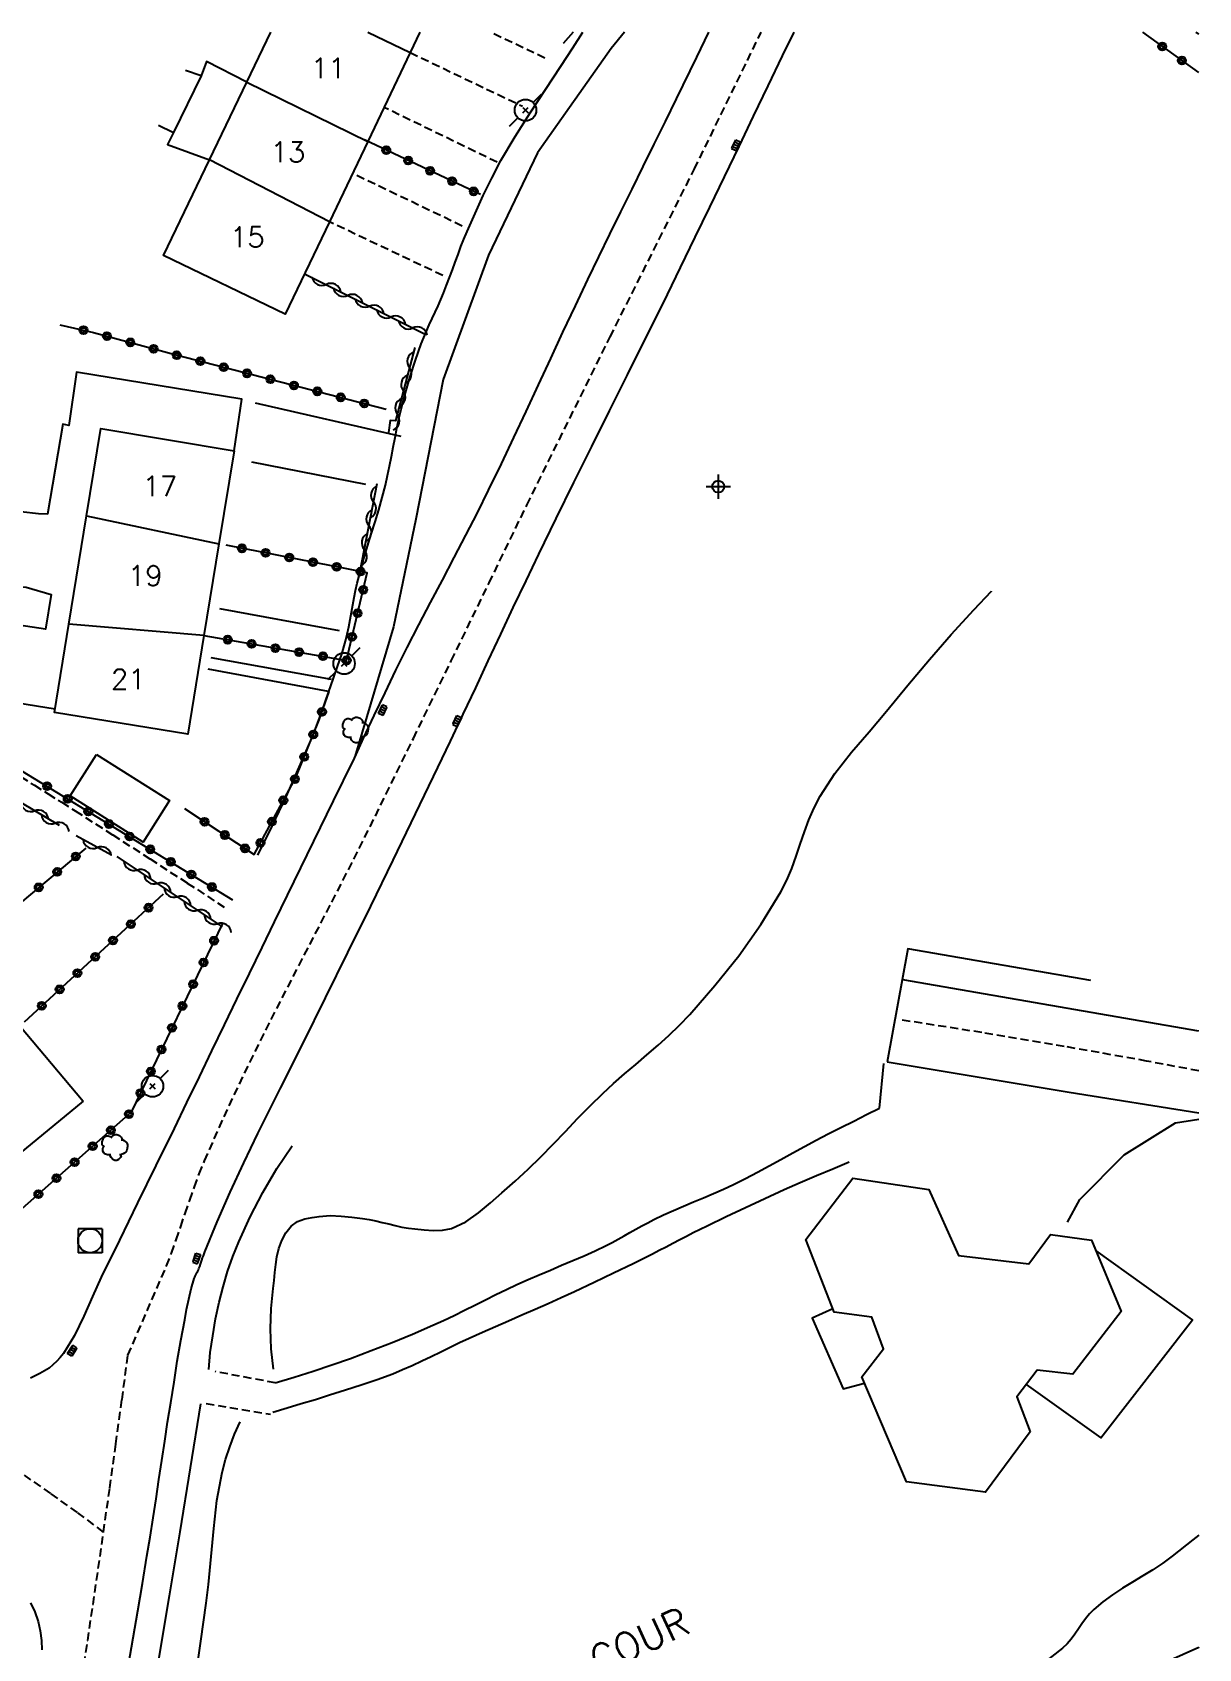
# Model space of a CAD drawing. Header units: millimetres. Extents: x 137000 to 138002, y 152999 to 154002.
# Drawn here: x 137927.6 to 138000, y 153899.7 to 154000 of the extents above; entities that cross this region are included whole.
import ezdxf
from ezdxf.enums import TextEntityAlignment as Align

# ---------------------------------------------------------------- set-up
doc = ezdxf.new("R2010")
doc.units = ezdxf.units.MM
doc.linetypes.add('DASHED', pattern=[0.75, 0.5, -0.25])
doc.layers.get('0').update_dxf_attribs({"linetype": 'CONTINUOUS'})
for name, color, linetype in [('W0001', 6, 'DASHED'), ('W0006', 2, 'CONTINUOUS'), ('W0008', 7, 'CONTINUOUS'), ('W0014', 7, 'CONTINUOUS'), ('W0017', 7, 'CONTINUOUS'), ('W0070', 7, 'DASHED'), ('W0101', 7, 'CONTINUOUS'), ('W0104', 1, 'CONTINUOUS'), ('W0112', 1, 'DASHED'), ('W0211', 2, 'CONTINUOUS'), ('W0300', 7, 'CONTINUOUS'), ('W0310', 3, 'CONTINUOUS'), ('W0323', 7, 'CONTINUOUS'), ('W0401', 7, 'CONTINUOUS'), ('W0420', 7, 'CONTINUOUS'), ('W0473', 7, 'CONTINUOUS'), ('W0853', 7, 'CONTINUOUS'), ('W0989', 7, 'CONTINUOUS'), ('W0991', 7, 'CONTINUOUS'), ('W1102', 7, 'CONTINUOUS')]:
    doc.layers.add(name, color=color, linetype=linetype)
doc.styles.get("Standard").update_dxf_attribs({"font": 'romans.shx', "width": 0.85})

# ---------------------------------------------------------------- blocks, each defined once
blk = doc.blocks.new('T300')
for p, q in [((-0.8, 0.51), (-0.86, 0.34)), ((-0.86, 0.34), (-0.86, 0.17)), ((-0.86, 0.17), (-0.74, 0.06)), ((-0.69, 0.63), (-0.8, 0.51)), ((-0.8, -0.06), (-0.74, 0.06)), ((-0.74, 0.06), (-0.69, 0.11)), ((-0.57, 0.69), (-0.69, 0.63)), ((-0.46, 0.69), (-0.57, 0.69)), ((-0.29, 0.63), (-0.46, 0.69)), ((-0.29, 0.63), (-0.17, 0.74)), ((-0.23, 0.57), (-0.29, 0.63)), ((-0.17, 0.74), (-0.06, 0.8)), ((-0.06, 0.8), (0.06, 0.8)), ((0.06, 0.8), (0.23, 0.74)), ((0.23, 0.74), (0.34, 0.63)), ((0.34, 0.63), (0.4, 0.51)), ((0.46, 0.46), (0.34, 0.46)), ((0.4, 0.51), (0.4, 0.46)), ((0.57, 0.4), (0.46, 0.46)), ((0.57, 0.4), (0.69, 0.29)), ((0.69, 0.29), (0.74, 0.17)), ((0.74, 0.06), (0.69, -0.17)), ((0.74, 0.17), (0.74, 0.06)), ((-0.8, -0.17), (-0.8, -0.06)), ((-0.8, -0.23), (-0.8, -0.17)), ((-0.74, -0.34), (-0.8, -0.23)), ((-0.69, -0.4), (-0.74, -0.34)), ((-0.51, -0.46), (-0.69, -0.4)), ((-0.4, -0.46), (-0.51, -0.46)), ((-0.4, -0.46), (-0.34, -0.46)), ((-0.34, -0.46), (-0.34, -0.4)), ((-0.34, -0.51), (-0.34, -0.46)), ((-0.29, -0.63), (-0.34, -0.51)), ((-0.17, -0.74), (-0.29, -0.63)), ((-0.06, -0.8), (-0.17, -0.74)), ((0.06, -0.8), (-0.06, -0.8)), ((0.17, -0.74), (0.06, -0.8)), ((0.23, -0.69), (0.17, -0.74)), ((0.29, -0.46), (0.23, -0.46)), ((0.29, -0.63), (0.23, -0.69)), ((0.46, -0.4), (0.29, -0.46)), ((0.34, -0.51), (0.29, -0.63)), ((0.34, -0.51), (0.34, -0.46)), ((0.57, -0.34), (0.46, -0.4)), ((0.63, -0.29), (0.57, -0.34)), ((0.69, -0.17), (0.63, -0.29))]:
    blk.add_line(p, q)
blk = doc.blocks.new('T401')
for p, q in [((-0.3, 0.3), (0, 0.3)), ((-0.3, -0.25), (-0.3, 0.3)), ((-0.3, 0.15), (0, 0.15)), ((-0.3, 0), (0, 0)), ((0, 0.3), (0, -0.25)), ((-0.3, -0.15), (0, -0.15)), ((-0.3, -0.25), (-0.3, -0.3)), ((-0.3, -0.3), (0, -0.3)), ((0, -0.3), (0, -0.25))]:
    blk.add_line(p, q)
blk = doc.blocks.new('T473')
for p, q in [((-0.166667, 0.166667), (0.166667, -0.166667)), ((-0.166667, -0.166667), (0.166667, 0.166667)), ((0.500001, 0.500001), (1.000002, 1.000002)), ((-1.000002, -1.000002), (-0.500001, -0.500001))]:
    blk.add_line(p, q)
blk.add_ellipse((0, 0), major_axis=(0.471405, 0.471405), ratio=1, start_param=5.4977871438, end_param=11.780972451)
blk = doc.blocks.new('T420')
for p, q in [((0.75, 0.75), (-0.75, 0.75)), ((-0.75, 0.75), (-0.75, -0.75)), ((0.75, 0.75), (0.75, -0.75)), ((0.75, -0.75), (-0.75, -0.75))]:
    blk.add_line(p, q)
blk.add_ellipse((0, 0), major_axis=(-0.53, 0.53), ratio=1, start_param=3.926991, end_param=10.210176)
blk = doc.blocks.new('T853')
for p, q in [((-0.75, 0), (0.75, 0)), ((0, 0.75), (0, -0.75))]:
    blk.add_line(p, q)
blk.add_ellipse((0, 0), major_axis=(-0.265, 0.265), ratio=1, start_param=3.926991, end_param=10.210176)
blk = doc.blocks.new('t310o')
at = {"color": 0, "linetype": 'Continuous'}
for centre, start, end in [((-0.5, 0.38), 216.8699, 323.1304), ((0.5, -0.37), 36.8699, 143.1303)]:
    blk.add_arc(centre, 0.625, start, end, dxfattribs=at)
blk = doc.blocks.new('t323o')
at = {"color": 0, "linetype": 'Continuous'}
for radius in [0.25, 0.15]:
    blk.add_circle((0, 0), radius, dxfattribs=at)

msp = doc.modelspace()

# ---------------------------------------------------------------- linework, layer by layer
at = {"layer": 'W0001'}
for points in [[(137932.04, 153906.92), (137932.43, 153909.67), (137932.81, 153912.41), (137933.19, 153915.16), (137933.56, 153917.91), (137935.95, 153923.45), (137936.26, 153924.25), (137936.55, 153925.07), (137936.83, 153925.89), (137937.11, 153926.71), (137937.39, 153927.53), (137937.68, 153928.35), (137937.98, 153929.16), (137938.31, 153929.97), (137939.52, 153932.7), (137940.79, 153935.4), (137942.11, 153938.08), (137943.47, 153940.74), (137944.84, 153943.39), (137946.21, 153946.03), (137947.57, 153948.69), (137948.91, 153951.36), (137951.27, 153956.18), (137953.62, 153961), (137955.97, 153965.83), (137958.31, 153970.66), (137963.48, 153981.1), (137968.71, 153991.52), (137972.85, 154000)], [(138000, 153935.55), (137996.77, 153936.16), (137991.66, 153937.07), (137986.55, 153937.93), (137981.43, 153938.73)], [(137927.11, 153910.47), (137928.77, 153909.31), (137930.42, 153908.13), (137932.04, 153906.92)], [(137926.66, 153863.98), (137927, 153867.11), (137927.33, 153870.24), (137927.66, 153873.38), (137927.99, 153876.51), (137928.33, 153879.64), (137928.68, 153882.77), (137929.05, 153885.9), (137929.45, 153889.02), (137929.76, 153891.26), (137930.08, 153893.5), (137930.4, 153895.74), (137930.73, 153897.97), (137931.06, 153900.21), (137931.39, 153902.44), (137931.72, 153904.68), (137932.04, 153906.92)]]:
    msp.add_lwpolyline(points, dxfattribs=at)
at = {"layer": 'W0006'}
for points in [[(137964.37, 154000), (137963.54, 153998.99), (137958.97, 153992.52), (137955.94, 153986.18), (137953.11, 153978.45), (137951.42, 153969.78), (137950.03, 153963.1), (137947.64, 153955.04)], [(138000, 153938.01), (137981.64, 153941.2)]]:
    msp.add_lwpolyline(points, dxfattribs=at)
at = {"layer": 'W0008'}
for points in [[(137941.62, 153931.66), (137943.03, 153934.47), (137944.43, 153937.28), (137945.82, 153940.09), (137947.21, 153942.9), (137948.62, 153945.77), (137950.02, 153948.63), (137951.41, 153951.5), (137952.79, 153954.37), (137953.58, 153956.02), (137954.36, 153957.68), (137955.14, 153959.33), (137955.92, 153960.99), (137956.69, 153962.65), (137957.47, 153964.3), (137958.26, 153965.96), (137959.05, 153967.61), (137960.14, 153969.84), (137961.23, 153972.07), (137962.34, 153974.29), (137963.44, 153976.51), (137964.55, 153978.74), (137965.66, 153980.96), (137966.76, 153983.18), (137967.85, 153985.41), (137968.76, 153987.29), (137969.67, 153989.16), (137970.57, 153991.04), (137971.48, 153992.92), (137972.38, 153994.8), (137973.28, 153996.67), (137974.18, 153998.55), (137974.89, 154000)], [(137969.58, 154000), (137968.83, 153998.46), (137967.58, 153995.88), (137966.89, 153994.47), (137966.2, 153993.07), (137965.51, 153991.67), (137964.82, 153990.27), (137964.13, 153988.87), (137963.44, 153987.47), (137962.76, 153986.07), (137962.08, 153984.66), (137961.3, 153983.03), (137960.53, 153981.39), (137959.77, 153979.76), (137959.01, 153978.12), (137958.25, 153976.48), (137957.49, 153974.85), (137956.71, 153973.22), (137955.92, 153971.59), (137955.22, 153970.19), (137954.5, 153968.79), (137953.78, 153967.4), (137953.05, 153966.01), (137952.32, 153964.62), (137951.59, 153963.23), (137950.87, 153961.83), (137950.17, 153960.42), (137949.49, 153959.02), (137948.82, 153957.61), (137948.16, 153956.19), (137947.52, 153954.77)], [(137993.31, 153941.16), (137981.96, 153943.13), (137980.67, 153936.12)], [(137980.67, 153936.12), (137991.96, 153934.24), (138000, 153932.94)]]:
    msp.add_lwpolyline(points, dxfattribs=at)
at = {"layer": 'W0014'}
for points in [[(137941.61, 153948.94), (137942.51, 153950.74), (137943.37, 153952.55), (137944.19, 153954.39), (137944.98, 153956.24), (137945.26, 153956.94), (137945.52, 153957.66), (137945.77, 153958.38), (137946.02, 153959.09), (137946.3, 153959.87), (137946.57, 153960.64), (137946.83, 153961.42), (137947.06, 153962.21), (137947.17, 153962.66), (137947.26, 153963.11), (137947.35, 153963.56), (137947.43, 153964.02), (137947.51, 153964.47), (137947.59, 153964.92), (137947.68, 153965.37), (137947.78, 153965.82), (137947.98, 153966.59), (137948.19, 153967.35), (137948.42, 153968.11), (137948.65, 153968.86), (137948.89, 153969.62), (137949.12, 153970.37), (137949.33, 153971.14), (137949.53, 153971.9), (137949.67, 153972.49), (137949.79, 153973.07), (137949.91, 153973.67), (137950.02, 153974.26), (137950.13, 153974.85), (137950.25, 153975.44), (137950.37, 153976.02), (137950.51, 153976.61), (137950.79, 153977.63), (137951.08, 153978.65), (137951.41, 153979.66), (137951.76, 153980.66), (137951.91, 153981.06), (137952.08, 153981.46), (137952.26, 153981.85), (137952.44, 153982.25), (137952.62, 153982.64), (137952.8, 153983.03), (137952.97, 153983.43), (137953.14, 153983.82), (137953.33, 153984.3), (137953.51, 153984.78), (137953.69, 153985.26), (137953.87, 153985.74), (137954.04, 153986.22), (137954.22, 153986.7), (137954.41, 153987.17), (137954.61, 153987.64), (137955.1, 153988.76), (137955.6, 153989.87), (137956.13, 153990.96), (137956.7, 153992.04), (137957.58, 153993.54), (137958.51, 153995.01), (137959.47, 153996.46), (137960.43, 153997.91), (137961.17, 153999.04), (137961.79, 154000)], [(137947.52, 153954.8), (137946.29, 153952.3), (137945.07, 153949.8), (137943.86, 153947.31), (137942.64, 153944.81), (137941.86, 153943.21), (137941.08, 153941.6), (137940.3, 153940), (137939.53, 153938.4), (137938.75, 153936.79), (137937.97, 153935.19), (137937.2, 153933.59), (137936.42, 153931.98), (137935.29, 153929.67), (137934.16, 153927.36), (137933.03, 153925.05), (137931.9, 153922.74), (137931.35, 153921.55), (137930.82, 153920.34), (137930.25, 153919.14), (137929.55, 153918.01), (137929.35, 153917.76), (137929.14, 153917.53), (137928.9, 153917.31), (137928.66, 153917.11), (137928.39, 153916.93), (137928.1, 153916.77), (137927.81, 153916.62), (137927.51, 153916.49)], [(137980.19, 153933.23), (137980.47, 153936)], [(137942.7, 153916.19), (137943.88, 153916.54), (137945.05, 153916.91), (137946.22, 153917.3), (137947.37, 153917.71), (137948.66, 153918.19), (137949.95, 153918.7), (137951.22, 153919.22), (137952.48, 153919.77), (137953.14, 153920.07), (137953.8, 153920.38), (137954.45, 153920.7), (137955.09, 153921.02), (137955.74, 153921.34), (137956.39, 153921.67), (137957.04, 153921.98), (137957.7, 153922.29), (137958.39, 153922.6), (137959.08, 153922.9), (137959.78, 153923.19), (137960.47, 153923.49), (137961.17, 153923.78), (137961.87, 153924.08), (137962.55, 153924.39), (137963.24, 153924.72), (137963.61, 153924.91), (137963.98, 153925.1), (137964.35, 153925.31), (137964.71, 153925.52), (137965.08, 153925.72), (137965.45, 153925.93), (137965.81, 153926.13), (137966.19, 153926.32), (137966.8, 153926.61), (137967.42, 153926.89), (137968.04, 153927.16), (137968.66, 153927.42), (137969.28, 153927.68), (137969.9, 153927.95), (137970.52, 153928.22), (137971.13, 153928.51), (137971.88, 153928.88), (137972.62, 153929.27), (137973.35, 153929.66), (137974.08, 153930.06), (137974.81, 153930.46), (137975.54, 153930.86), (137976.27, 153931.25), (137977.01, 153931.64), (137977.8, 153932.04), (137978.6, 153932.44), (137979.39, 153932.84), (137980.19, 153933.23)], [(137933.59, 153898.69), (137933.88, 153900.37), (137934.18, 153902.05), (137934.46, 153903.74), (137934.74, 153905.43), (137934.93, 153906.62), (137935.12, 153907.81), (137935.3, 153909), (137935.48, 153910.19), (137935.66, 153911.38), (137935.84, 153912.57), (137936.02, 153913.76), (137936.21, 153914.95), (137936.42, 153916.24), (137936.62, 153917.53), (137936.84, 153918.82), (137937.08, 153920.11), (137937.2, 153920.75), (137937.33, 153921.39), (137937.48, 153922.03), (137937.67, 153922.66), (137937.7, 153922.74), (137937.73, 153922.82), (137937.77, 153922.9), (137937.81, 153922.98), (137937.85, 153923.06), (137937.89, 153923.13), (137937.93, 153923.21), (137937.96, 153923.29), (137938.01, 153923.42), (137938.06, 153923.55), (137938.1, 153923.68), (137938.15, 153923.81), (137938.19, 153923.94), (137938.24, 153924.07), (137938.28, 153924.2), (137938.33, 153924.33), (137939.1, 153926.19), (137939.9, 153928.03), (137940.75, 153929.85), (137941.62, 153931.66)], [(137938.57, 153917.03), (137938.67, 153918.08), (137938.82, 153919.12), (137939, 153920.16), (137939.22, 153921.2), (137939.47, 153922.15), (137939.74, 153923.1), (137940.06, 153924.04), (137940.43, 153924.95), (137941.14, 153926.5), (137941.93, 153928.01), (137942.8, 153929.49), (137943.74, 153930.91)], [(137978.31, 153929.88), (137977.29, 153929.46), (137976.28, 153929.04), (137975.27, 153928.6), (137974.27, 153928.16), (137973.07, 153927.61), (137971.87, 153927.06), (137970.68, 153926.5), (137969.5, 153925.92), (137969.07, 153925.71), (137968.64, 153925.5), (137968.22, 153925.28), (137967.8, 153925.06), (137967.37, 153924.83), (137966.95, 153924.61), (137966.53, 153924.4), (137966.1, 153924.18), (137964.9, 153923.58), (137963.69, 153922.99), (137962.48, 153922.41), (137961.27, 153921.84), (137960.45, 153921.47), (137959.64, 153921.1), (137958.82, 153920.74), (137958, 153920.39), (137957.18, 153920.03), (137956.37, 153919.67), (137955.55, 153919.31), (137954.73, 153918.95), (137954.14, 153918.67), (137953.55, 153918.39), (137952.97, 153918.1), (137952.38, 153917.81), (137951.79, 153917.53), (137951.2, 153917.25), (137950.6, 153916.99), (137949.99, 153916.73), (137949.02, 153916.37), (137948.04, 153916.04), (137947.05, 153915.73), (137946.06, 153915.42), (137945.19, 153915.14), (137944.31, 153914.88), (137943.43, 153914.62), (137942.55, 153914.36)], [(137938.05, 153914.89), (137937.41, 153910.92), (137936.77, 153906.95), (137936.11, 153902.98), (137935.45, 153899.02)], [(137927.52, 153902.55), (137927.79, 153901.98), (137927.99, 153901.39), (137928.12, 153900.8), (137928.19, 153900.21), (137928.22, 153899.62)], [(137997.09, 153898.48), (138000, 153899.79), (138000, 153899.79)]]:
    msp.add_lwpolyline(points, dxfattribs=at)
at = {"layer": 'W0017'}
for points in [[(137950.51, 153974.92), (137941.48, 153976.99)], [(137948.31, 153971.93), (137941.25, 153973.32)], [(137946.68, 153962.86), (137939.27, 153964.23)], [(137946.01, 153959.1), (137938.53, 153960.48)], [(137938.71, 153961.2), (137946.16, 153959.86)], [(137991.86, 153926.17), (137992.63, 153927.57), (137995.37, 153930.35), (137998.56, 153932.32), (138000, 153932.56)]]:
    msp.add_lwpolyline(points, dxfattribs=at)
at = {"layer": 'W0070'}
msp.add_lwpolyline([(137926.9, 153953.81), (137927.75, 153953.28), (137928.6, 153952.75), (137929.45, 153952.22), (137930.29, 153951.68), (137932.61, 153950.2), (137934.93, 153948.71), (137937.24, 153947.21), (137939.54, 153945.7)], dxfattribs=at)
at = {"layer": 'W0101'}
for points in [[(137940.93, 153996.9), (137942.42, 154000)], [(137951.68, 154000), (137951.08, 153998.74)], [(137951.08, 153998.74), (137948.44, 153993.22)], [(137938.62, 153992.09), (137940.93, 153996.9)], [(137948.44, 153993.22), (137946.06, 153988.24)], [(137946.06, 153988.24), (137943.32, 153982.5), (137935.77, 153986.15), (137938.62, 153992.09)], [(137930.99, 153969.99), (137931.88, 153975.42), (137940.15, 153974.03)], [(137940.15, 153974.03), (137939.2, 153968.25)], [(137929.89, 153963.28), (137930.99, 153969.99)], [(137939.2, 153968.25), (137938.27, 153962.57)], [(137938.27, 153962.57), (137937.27, 153956.44), (137929, 153957.8), (137929.89, 153963.28)], [(137926.84, 153938.35), (137930.77, 153933.67)], [(137930.77, 153933.67), (137924.3, 153928.35), (137920.37, 153932.98)]]:
    msp.add_lwpolyline(points, dxfattribs=at)
at = {"layer": 'W0104'}
for points in [[(137999.83, 154000), (138000, 153999.91)], [(137940.93, 153996.9), (137938.43, 153998.18), (137938.1, 153997.29), (137937.13, 153997.64)], [(137938.1, 153997.29), (137936.38, 153993.78)], [(137935.45, 153994.23), (137936.35, 153993.81), (137936.38, 153993.78), (137936.02, 153993.03), (137938.62, 153992.09)], [(137940.15, 153974.03), (137940.62, 153977.23), (137930.37, 153978.92), (137929.9, 153975.6), (137929.52, 153975.68), (137928.57, 153970.09), (137928.01, 153970.11), (137925.82, 153970.36), (137925.13, 153965.73), (137927.24, 153965.57), (137928.8, 153965.12), (137928.44, 153962.96), (137926.78, 153963.22), (137926.75, 153963.22), (137924.57, 153963.58), (137923.96, 153958.71), (137925.97, 153958.47), (137926.09, 153958.49), (137929.04, 153958.02)], [(137927.24, 153965.57), (137928.8, 153965.12)], [(137989.29, 153916.09), (137993.92, 153912.77), (137999.62, 153920.11), (137993.61, 153924.41)], [(137977.3, 153920.78), (137976.01, 153920.2), (137977.95, 153915.83), (137979.27, 153916.17)]]:
    msp.add_lwpolyline(points, dxfattribs=at)
for points in [[(137931.6, 153955.18), (137936.13, 153952.32), (137934.51, 153949.74), (137929.97, 153952.61)], [(137989.55, 153913.15), (137986.78, 153909.41), (137981.88, 153910.05), (137979.1, 153916.57), (137980.44, 153918.3), (137979.71, 153920.27), (137977.38, 153920.58), (137975.63, 153925.09), (137978.53, 153928.89), (137983.26, 153928.2), (137985.09, 153924.1), (137989.47, 153923.58), (137990.81, 153925.4), (137993.35, 153925.05), (137995.2, 153920.62), (137992.2, 153916.73), (137989.98, 153916.98), (137988.71, 153915.33)]]:
    msp.add_lwpolyline(points, close=True, dxfattribs=at)
at = {"layer": 'W0112'}
for points in [[(137959.43, 153998.4), (137956.05, 154000)], [(137951.08, 153998.74), (137958.05, 153995.41)], [(137956.47, 153991.94), (137949.45, 153995.34)], [(137954.3, 153987.98), (137947.5, 153991.24)], [(137953.09, 153984.91), (137946.06, 153988.24)], [(137942.7, 153916.19), (137938.97, 153916.89)], [(137938.41, 153914.92), (137942.4, 153914.24)]]:
    msp.add_lwpolyline(points, dxfattribs=at)
at = {"layer": 'W0211'}
for points in [[(137942.58, 153917.05), (137942.44, 153918.3), (137942.4, 153919.55), (137942.44, 153920.8), (137942.57, 153922.04), (137942.63, 153922.54), (137942.68, 153923.03), (137942.73, 153923.53), (137942.8, 153924.02), (137942.93, 153924.53), (137943.11, 153925.03), (137943.36, 153925.5), (137943.69, 153925.92), (137944.08, 153926.21), (137944.53, 153926.38), (137944.98, 153926.46), (137945.42, 153926.52), (137946.1, 153926.57), (137946.78, 153926.54), (137947.45, 153926.47), (137948.12, 153926.39), (137948.53, 153926.33), (137948.93, 153926.25), (137949.34, 153926.15), (137949.74, 153926.05), (137950.14, 153925.95), (137950.55, 153925.86), (137950.96, 153925.79), (137951.37, 153925.74), (137951.93, 153925.69), (137952.49, 153925.65), (137953.07, 153925.66), (137953.63, 153925.78), (137954.52, 153926.18), (137955.32, 153926.74), (137956.05, 153927.36), (137956.76, 153927.98), (137957.59, 153928.7), (137958.4, 153929.45), (137959.18, 153930.22), (137959.94, 153931.01), (137960.7, 153931.8), (137961.46, 153932.6), (137962.23, 153933.38), (137963.02, 153934.14), (137963.69, 153934.76), (137964.38, 153935.36), (137965.07, 153935.95), (137965.76, 153936.54), (137966.46, 153937.14), (137967.13, 153937.75), (137967.79, 153938.39), (137968.42, 153939.05), (137969.98, 153940.84), (137971.46, 153942.69), (137972.83, 153944.63), (137974.08, 153946.66), (137974.44, 153947.38), (137974.75, 153948.12), (137975.03, 153948.87), (137975.28, 153949.63), (137975.54, 153950.39), (137975.81, 153951.14), (137976.13, 153951.88), (137976.51, 153952.59), (137977.42, 153954), (137978.46, 153955.33), (137979.55, 153956.6), (137980.63, 153957.88), (137981.95, 153959.48), (137983.29, 153961.07), (137984.65, 153962.63), (137986.05, 153964.16), (137987.15, 153965.33), (137987.15, 153965.33), (137987.15, 153965.33), (137987.15, 153965.33), (137987.15, 153965.33), (137987.15, 153965.33), (137987.15, 153965.33)], [(137937.92, 153899.01), (137938.08, 153900.17), (137938.25, 153901.34), (137938.41, 153902.51), (137938.55, 153903.67), (137938.73, 153905.41), (137938.88, 153907.15), (137939.08, 153908.9), (137939.4, 153910.62), (137939.62, 153911.43), (137939.88, 153912.22), (137940.18, 153913), (137940.52, 153913.77)], [(138000, 153906.74), (137999.63, 153906.44), (137998.36, 153905.43), (137997.77, 153905), (137997.15, 153904.59), (137996.53, 153904.21), (137995.9, 153903.83), (137995.27, 153903.45), (137994.65, 153903.04), (137994.06, 153902.6), (137993.49, 153902.12), (137993.22, 153901.85), (137992.98, 153901.55), (137992.75, 153901.24), (137992.54, 153900.92), (137992.32, 153900.6), (137992.09, 153900.29), (137991.84, 153899.99), (137991.56, 153899.72), (137989.76, 153898.33)]]:
    msp.add_lwpolyline(points, dxfattribs=at)
at = {"layer": 'W0310'}
for points in [[(137961.19, 154000), (137960.57, 153999.3)], [(137944.52, 153985.02), (137951.97, 153981.28)], [(137951.35, 153980.45), (137950.16, 153975.9), (137949.84, 153975.92), (137949.72, 153975.16)], [(137949.01, 153971.99), (137947.93, 153966.44)], [(137929.31, 153950.77), (137926.14, 153952.67), (137922.82, 153955.09)], [(137932.54, 153948.93), (137930.34, 153950.14)], [(137939.43, 153944.49), (137932.89, 153948.85)]]:
    msp.add_lwpolyline(points, dxfattribs=at)
at = {"layer": 'W0323'}
for points in [[(138000, 153997.5), (137996.53, 154000)], [(137955.44, 153989.93), (137948.23, 153993.32)], [(137929.34, 153981.84), (137931.42, 153981.38), (137936.54, 153979.98), (137949.59, 153976.62)], [(137938.27, 153962.57), (137947.12, 153961.02), (137948.4, 153966.46), (137939.65, 153968.18)], [(137918.01, 153963.07), (137920.65, 153959.17), (137922.23, 153957.18), (137925.99, 153954.78), (137940.05, 153946.17)], [(137937.06, 153951.84), (137941.39, 153948.98), (137943.97, 153953.76), (137945.43, 153957.33), (137946.04, 153959.1)], [(137930.94, 153949.38), (137923.42, 153943.09)], [(137935.74, 153946.51), (137927.11, 153938.58)], [(137939.44, 153944.73), (137933.75, 153932.99), (137926.45, 153926.53), (137924.65, 153928.17)]]:
    msp.add_lwpolyline(points, dxfattribs=at)
at = {"layer": 'W1102'}
for points in [[(137948.44, 154000), (137951.08, 153998.74)], [(137940.93, 153996.9), (137948.44, 153993.22)], [(137946.06, 153988.24), (137938.62, 153992.09)], [(137930.99, 153969.99), (137939.2, 153968.25)], [(137938.27, 153962.57), (137929.89, 153963.28)]]:
    msp.add_lwpolyline(points, dxfattribs=at)

# ---------------------------------------------------------------- block references
at = {"layer": 'W0300'}
for p in [(137947.73, 153956.7), (137932.8, 153930.8)]:
    msp.add_blockref('T300', p, dxfattribs=at)
at = {"layer": 'W0310'}
for p, rotation in [((137945.87, 153984.35), 333.3058560346182), ((137947.21, 153983.67), 333.3058560346182), ((137948.55, 153983), 333.3058560346182), ((137949.89, 153982.33), 333.3058560346182), ((137951.23, 153981.65), 333.3058560346182), ((137951.02, 153979.2), 255.3965486177007), ((137950.64, 153977.75), 255.3965486177007), ((137950.27, 153976.3), 255.3965486177007), ((137948.79, 153970.86), 258.9660891440485), ((137948.5, 153969.39), 258.9660891440485), ((137948.22, 153967.91), 258.9660891440485), ((137927.77, 153951.7), 149.094773682946), ((137929.05, 153950.93), 149.094773682946), ((137931.65, 153949.41), 151.202186950078), ((137934.14, 153948.02), 146.3180213850924), ((137935.39, 153947.19), 146.3180213850924), ((137936.64, 153946.36), 146.3180213850924), ((137937.88, 153945.52), 146.3180213850924), ((137939.13, 153944.69), 146.3180213850924)]:
    msp.add_blockref('t310o', p, dxfattribs=dict(at, rotation=rotation))
at = {"layer": 'W0323'}
for p, rotation in [((137997.74, 153999.12), 144.2729550833874), ((137998.96, 153998.25), 144.2729550833874), ((137949.59, 153992.68), 154.8249129272238), ((137950.95, 153992.04), 154.8249129272238), ((137952.31, 153991.41), 154.8249129272238), ((137953.67, 153990.77), 154.8249129272238), ((137955.02, 153990.13), 154.8249129272238), ((137930.8, 153981.52), 347.4286291428963), ((137932.25, 153981.15), 344.7014095454635), ((137933.7, 153980.76), 344.7014095454635), ((137935.15, 153980.36), 344.7014095454635), ((137936.59, 153979.96), 345.5553403457652), ((137938.05, 153979.59), 345.5553403457652), ((137939.5, 153979.22), 345.5553403457652), ((137940.95, 153978.84), 345.5553403457652), ((137942.4, 153978.47), 345.5553403457652), ((137943.86, 153978.09), 345.5553403457652), ((137945.31, 153977.72), 345.5553403457652), ((137946.76, 153977.35), 345.5553403457652), ((137948.22, 153976.97), 345.5553403457652), ((137940.63, 153967.98), 168.9143110765667), ((137942.1, 153967.7), 168.9143110765667), ((137943.57, 153967.41), 168.9143110765667), ((137945.04, 153967.12), 168.9143110765667), ((137946.51, 153966.83), 168.9143110765667), ((137947.99, 153966.54), 168.9143110765667), ((137948.16, 153965.41), 76.76417482474464), ((137947.81, 153963.95), 76.76417482474464), ((137939.75, 153962.31), 350.0396758538149), ((137947.47, 153962.49), 76.76417482474464), ((137941.23, 153962.05), 350.0396758538149), ((137942.71, 153961.79), 350.0396758538149), ((137944.18, 153961.54), 350.0396758538149), ((137945.66, 153961.28), 350.0396758538149), ((137947.13, 153961.03), 76.76417482474464), ((137945.6, 153957.83), 70.90427433244962), ((137945.06, 153956.43), 67.80410031205454), ((137944.5, 153955.04), 67.80410031205454), ((137928.54, 153953.22), 328.5481979906482), ((137943.92, 153953.66), 61.6142516167283), ((137929.82, 153952.43), 328.5481979906482), ((137943.2, 153952.34), 61.6142516167283), ((137931.1, 153951.65), 328.5481979906482), ((137938.31, 153951.01), 326.5888387943452), ((137942.49, 153951.02), 61.6142516167283), ((137932.38, 153950.87), 328.5481979906482), ((137933.66, 153950.09), 328.5481979906482), ((137939.57, 153950.19), 326.5888387943452), ((137934.94, 153949.3), 328.5481979906482), ((137940.82, 153949.36), 326.5888387943452), ((137941.78, 153949.7), 61.6142516167283), ((137930.32, 153948.86), 219.9305466676351), ((137936.22, 153948.52), 328.5481979906482), ((137929.17, 153947.9), 219.9305466676351), ((137937.49, 153947.74), 328.5481979906482), ((137928.02, 153946.94), 219.9305466676351), ((137938.77, 153946.96), 328.5481979906482), ((137934.84, 153945.68), 222.5671705024476), ((137933.74, 153944.66), 222.5671705024476), ((137932.63, 153943.65), 222.5671705024476), ((137938.9, 153943.63), 244.1698224934211), ((137931.53, 153942.63), 222.5671705024476), ((137938.25, 153942.28), 244.1698224934211), ((137930.42, 153941.62), 222.5671705024476), ((137929.32, 153940.61), 222.5671705024476), ((137937.6, 153940.93), 244.1698224934211), ((137928.21, 153939.59), 222.5671705024476), ((137936.94, 153939.58), 244.1698224934211), ((137936.29, 153938.23), 244.1698224934211), ((137935.64, 153936.88), 244.1698224934211), ((137934.98, 153935.52), 244.1698224934211), ((137934.33, 153934.17), 244.1698224934211), ((137933.62, 153932.87), 221.4890160830076), ((137932.5, 153931.87), 221.4890160830076), ((137931.37, 153930.88), 221.4890160830076), ((137930.25, 153929.89), 221.4890160830076), ((137929.12, 153928.89), 221.4890160830076), ((137928, 153927.9), 221.4890160830076)]:
    msp.add_blockref('t323o', p, dxfattribs=dict(at, rotation=rotation))
at = {"layer": 'W0401'}
for p, rotation in [((137971.42, 153992.93), 334.3752066116198), ((137949.23, 153958), 154.6689407181091), ((137954.12, 153957.2), 334.7353112601359), ((137937.96, 153923.87), 341.7327871308478), ((137929.98, 153918.27), 146.9793908071037)]:
    msp.add_blockref('T401', p, dxfattribs=dict(at, rotation=rotation))
at = {"layer": 'W0420'}
msp.add_blockref('T420', (137931.21, 153925.01), dxfattribs=at)
at = {"layer": 'W0473'}
for p in [(137958.23, 153995.17), (137946.97, 153960.83), (137935.08, 153934.6)]:
    msp.add_blockref('T473', p, dxfattribs=at)
at = {"layer": 'W0853'}
msp.add_blockref('T853', (137970.19, 153971.81), dxfattribs=at)

# ---------------------------------------------------------------- texts
at = {"layer": 'W0989'}
msp.add_text('RUE NEUVE-COUR   ', height=1.75, rotation=24.9624, dxfattribs=at).set_placement((137948.86, 153891.58))
at = {"layer": 'W0991'}
for s, p in [('11', (137945.99, 153997.78)), ('13', (137943.49, 153992.57)), ('15', (137940.97, 153987.3)), ('17', (137935.54, 153971.84)), ('19', (137934.63, 153966.28)), ('21', (137933.58, 153959.86))]:
    msp.add_text(s, height=1.25, dxfattribs=at).set_placement(p, align=Align.MIDDLE_CENTER)

doc.saveas('drawing.dxf')
